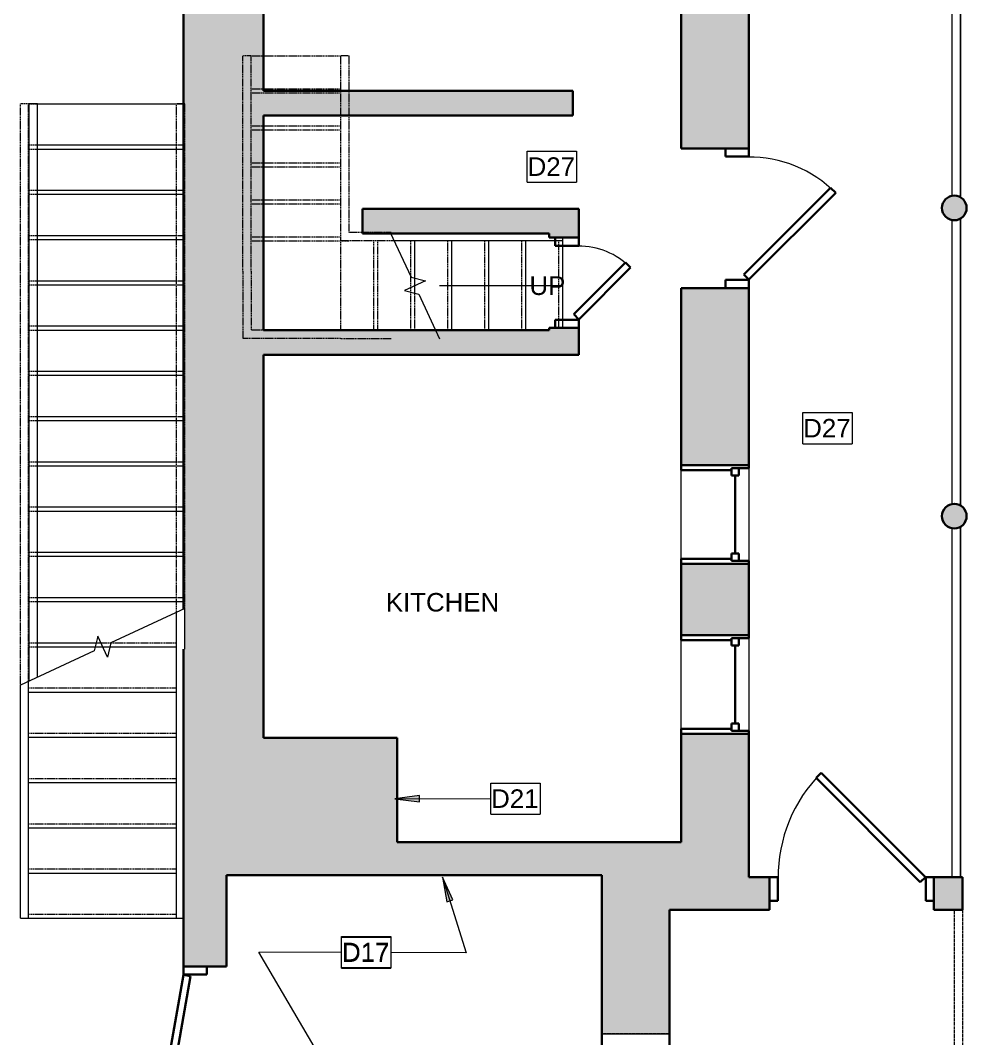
# Model space of a CAD drawing. Header units: inches. Extents: x -1176 to 1551, y -3558 to 978.
# Drawn here: x 1171.6 to 1401.7, y 252.3 to 499.9 of the extents above; entities that cross this region are included whole.
import ezdxf

# ---------------------------------------------------------------- set-up
doc = ezdxf.new("R2010")
doc.units = ezdxf.units.IN
doc.header["$MEASUREMENT"] = 0
doc.linetypes.add('Demolished', pattern=[0.1875, 0.125, -0.0625])
doc.linetypes.add('Overhead 1_16_', pattern=[0.101562, 0.0625, -0.039062])
for name, color, linetype, lineweight in [('A-ANNO-KEYN', 231, 'Continuous', 9), ('A-DOOR', 31, 'Continuous', 18), ('A-DOOR-FRAM', 31, 'Continuous', 30), ('A-FLOR-HRAL', 11, 'Continuous', 18), ('A-GLAZ', 151, 'Continuous', 18), ('A-WALL', 113, 'Continuous', 18), ('A-WALL-PATT', 111, 'Continuous', 18), ('G-ANNO-TEXT', 231, 'Continuous', 9), ('I-WALL', 2, 'Continuous', 18), ('S-COLS', 52, 'Continuous', 18), ('S-STRS', 31, 'Demolished', 9), ('S-STRS-ANNO', 31, 'Continuous', 9), ('S-STRS-IDEN', 31, 'Continuous', 9), ('S-STRS-MBND', 31, 'Continuous', 18)]:
    doc.layers.add(name, color=color, linetype=linetype, lineweight=lineweight)
doc.styles.add('Arial', font='arial.ttf', dxfattribs={"height": 4.5})
doc.styles.add('Swis721 Lt BT', font='swissl.ttf', dxfattribs={"height": 4.5})

# ---------------------------------------------------------------- blocks, each defined once
blk = doc.blocks.new('Single Flush - D9 2_6_ X 8_-7612847-1st Floor Demo')
at = {"layer": 'A-DOOR', "color": 8, "lineweight": 30}
for p, q in [((-6.17, 29.33), (-7.41, 28.09)), ((-7.41, 28.09), (13.67, 7.01)), ((14.91, 8.25), (-6.17, 29.33)), ((13.67, 7.01), (14.91, 8.25))]:
    blk.add_line(p, q, dxfattribs=at)
at = {"layer": 'A-DOOR', "lineweight": 9}
blk.add_arc((14.91, 8.25), 29.81, 135, 180.5, dxfattribs=at)
at = {"layer": 'A-DOOR-FRAM', "color": 8}
for p, q in [((-17, 2.5), (-17, 8.25)), ((-17, 8.25), (-15, 8.25)), ((-15, 2.5), (-15, 8.25)), ((15, 2.5), (15, 8.25)), ((15, 8.25), (17, 8.25)), ((17, 2.5), (17, 8.25)), ((-17, 2.5), (-15, 2.5)), ((15, 2.5), (17, 2.5))]:
    blk.add_line(p, q, dxfattribs=at)
blk = doc.blocks.new('Double Hung - 24_ x 48_-4891590-1st Floor Demo')
at = {"layer": 'A-GLAZ', "color": 8, "lineweight": 30}
for p, q in [((-12, 8.25), (-11.25, 8.25)), ((-11.25, 4), (-11.25, 8.25)), ((11.25, 4), (11.25, 8.25)), ((12, 8.25), (11.25, 8.25)), ((-11.25, 5.75), (-11.25, 4)), ((-11.25, 5.75), (-9.5, 5.75)), ((-9.5, 5.75), (-9.5, 4)), ((9.5, 5.75), (9.5, 4)), ((11.25, 5.75), (9.5, 5.75)), ((11.25, 5.75), (11.25, 4)), ((-11.25, 4), (-9.5, 4)), ((-11.25, 4), (-10.75, 4)), ((-10.75, -8.25), (-10.75, 4)), ((-9.5, 4.875), (9.5, 4.875)), ((11.25, 4), (9.5, 4)), ((10.75, 4), (11.25, 4)), ((10.75, 4), (10.75, -8.25)), ((-10.75, -8.25), (-12, -8.25)), ((10.75, -8.25), (12, -8.25))]:
    blk.add_line(p, q, dxfattribs=at)
blk = doc.blocks.new('Top Rail Type - Top Rail_Internal_-5166124-1st Floor Demo')
at = {"layer": 'A-FLOR-HRAL', "lineweight": 9}
for p, q in [((1398.24, 537.98), (1398.24, 588.25)), ((1400.24, 588.25), (1400.24, 537.62)), ((1400.24, 532.55), (1400.24, 456.8)), ((1398.24, 457.17), (1398.24, 532.18)), ((1398.24, 382.25), (1398.24, 451.37)), ((1400.24, 451.73), (1400.24, 381.88)), ((1398.24, 291.6), (1398.24, 376.44)), ((1400.24, 376.81), (1400.24, 291.6))]:
    blk.add_line(p, q, dxfattribs=at)
blk = doc.blocks.new('Top Rail Type - Top Rail_Internal_-V19-1st Floor Demo')
at = {"layer": 'A-FLOR-HRAL', "lineweight": 9}
for p, q in [((1398.24, 537.98), (1398.24, 588.25)), ((1400.24, 537.62), (1400.24, 588.25)), ((1400.24, 456.8), (1400.24, 532.55)), ((1398.24, 457.17), (1398.24, 532.18)), ((1398.24, 382.25), (1398.24, 451.37)), ((1400.24, 381.88), (1400.24, 451.73)), ((1398.24, 291.6), (1398.24, 376.44)), ((1400.24, 291.6), (1400.24, 376.81))]:
    blk.add_line(p, q, dxfattribs=at)
blk = doc.blocks.new('Concrete-Round-Column - upperbalconycolumns-5166636-1st Floor Demo')
at = {"layer": 'S-COLS', "lineweight": 9}
blk.add_hatch(color=7, dxfattribs=at).paths.add_polyline_path([(0, -3), (1.15, -2.77), (2.12, -2.12), (2.77, -1.15), (3, 0), (2.77, 1.15), (2.12, 2.12), (1.15, 2.77), (0, 3), (-1.15, 2.77), (-2.12, 2.12), (-2.77, 1.15), (-3, 0), (-2.77, -1.15), (-2.12, -2.12), (-1.15, -2.77)], flags=0)
at = {"layer": 'S-COLS', "color": 8, "lineweight": 30}
for start, end in [(360, 180), (180, 360)]:
    blk.add_arc((0, 0), 3, start, end, dxfattribs=at)
blk = doc.blocks.new('Single Flush - D1 3_ X 8_-8252942-1st Floor Demo')
at = {"layer": 'A-DOOR', "color": 8, "lineweight": 30}
for p, q in [((-17.36, 11.47), (-17.67, 9.75)), ((17.91, 5.25), (-17.36, 11.47)), ((-17.67, 9.75), (17.6, 3.53)), ((17.6, 3.53), (17.91, 5.25))]:
    blk.add_line(p, q, dxfattribs=at)
at = {"layer": 'A-DOOR', "lineweight": 9}
blk.add_arc((17.91, 5.25), 35.81, 170, 180.5, dxfattribs=at)
at = {"layer": 'A-DOOR-FRAM', "color": 8}
for p, q in [((-20, -0.5), (-20, 5.25)), ((-20, 5.25), (-18, 5.25)), ((-18, -0.5), (-18, 5.25)), ((18, -0.5), (18, 5.25)), ((18, 5.25), (20, 5.25)), ((20, -0.5), (20, 5.25)), ((-20, -0.5), (-18, -0.5)), ((18, -0.5), (20, -0.5))]:
    blk.add_line(p, q, dxfattribs=at)
blk = doc.blocks.new('Single Flush - OTJ_SOLIDFLUSH_ALUM 3 - FR-8311344-1st Floor Demo')
at = {"layer": 'A-DOOR', "color": 8, "lineweight": 30}
for p, q in [((-7.42, 29.32), (-8.65, 28.09)), ((-8.65, 28.09), (16.67, 2.76)), ((17.91, 4), (-7.42, 29.32)), ((16.67, 2.76), (17.91, 4))]:
    blk.add_line(p, q, dxfattribs=at)
at = {"layer": 'A-DOOR', "lineweight": 9}
blk.add_arc((17.91, 4), 35.81, 135, 180.5, dxfattribs=at)
at = {"layer": 'A-DOOR-FRAM', "color": 8}
for p, q in [((-20, -1.75), (-20, 4)), ((-20, 4), (-18, 4)), ((-18, -1.75), (-18, 4)), ((18, -1.75), (18, 4)), ((18, 4), (20, 4)), ((20, -1.75), (20, 4)), ((-20, -1.75), (-18, -1.75)), ((18, -1.75), (20, -1.75))]:
    blk.add_line(p, q, dxfattribs=at)
blk = doc.blocks.new('Single Flush - D2 1_6_ X 8_-8526238-1st Floor Demo')
at = {"layer": 'A-DOOR', "color": 8, "lineweight": 30}
for p, q in [((-3.69, 16.22), (-4.93, 14.98)), ((-4.93, 14.98), (7.67, 2.39)), ((8.91, 3.62), (-3.69, 16.22)), ((7.67, 2.39), (8.91, 3.62))]:
    blk.add_line(p, q, dxfattribs=at)
at = {"layer": 'A-DOOR', "lineweight": 9}
blk.add_arc((8.91, 3.62), 17.81, 135, 180.5, dxfattribs=at)
at = {"layer": 'A-DOOR-FRAM', "color": 8}
for p, q in [((-11, -2.12), (-11, 3.62)), ((-11, 3.62), (-9, 3.62)), ((-9, -2.12), (-9, 3.62)), ((9, -2.12), (9, 3.62)), ((9, 3.62), (11, 3.62)), ((11, -2.12), (11, 3.62)), ((-11, -2.12), (-9, -2.12)), ((9, -2.12), (11, -2.12))]:
    blk.add_line(p, q, dxfattribs=at)
blk = doc.blocks.new('Keynote Tag - Keynote Number - Boxed-135510-1st Floor Demo')
at = {"layer": 'A-ANNO-KEYN'}
for p, q in [((-0.125, -0.0792), (-0.125, 0.0781)), ((-0.125, 0.0781), (0.125, 0.0781)), ((0.125, 0.0781), (0.125, -0.0792)), ((-0.125, -0.0792), (0.125, -0.0792))]:
    blk.add_line(p, q, dxfattribs=at)

msp = doc.modelspace()

# ---------------------------------------------------------------- hatches: boundary and pattern name
at = {"layer": 'A-ANNO-KEYN'}
for points in [[(1262.68, 310.64), (1268.68, 309.86), (1268.68, 311.44)], [(1274.29, 291.58), (1275.31, 285.62), (1276.82, 286.09)]]:
    msp.add_hatch(color=256, dxfattribs=at).paths.add_polyline_path(points, flags=0)
at = {"layer": 'A-WALL-PATT', "lineweight": 9}
h = msp.add_hatch(color=7, dxfattribs=at)
h.paths.add_polyline_path([(1229.25, 300.1), (1229.25, 325.41), (1230.74, 325.41), (1230.74, 523.73), (1211.24, 523.73), (1211.24, 356.74), (1211.6, 356.91), (1211.6, 347), (1211.24, 347), (1211.24, 300.1), (1218.01, 300.1)], flags=0)
h.paths.add_polyline_path([(1211.24, 563.73), (1230.74, 563.73), (1230.74, 704.14), (1211.24, 704.14), (1211.24, 565.01)], flags=0)
h.paths.add_polyline_path([(1211.24, 728.14), (1230.74, 728.14), (1230.74, 800.94), (1211.24, 800.94), (1211.24, 736.12)], flags=0)
h.paths.add_polyline_path([(1230.74, 836.94), (1230.74, 851.94), (1211.24, 851.94), (1211.24, 836.94)], flags=0)
h = msp.add_hatch(color=7, dxfattribs=at)
h.paths.add_polyline_path([(1348.81, 300.1), (1348.81, 326.41), (1332.31, 326.41), (1332.31, 300.1)], flags=0)
h.paths.add_polyline_path([(1348.81, 350.41), (1348.81, 367.75), (1332.31, 367.75), (1332.31, 350.41)], flags=0)
h.paths.add_polyline_path([(1348.81, 391.75), (1348.81, 434.75), (1332.31, 434.75), (1332.31, 391.75)], flags=0)
h.paths.add_polyline_path([(1348.81, 468.75), (1348.81, 517.25), (1332.31, 517.25), (1332.31, 468.75)], flags=0)
h.paths.add_polyline_path([(1332.31, 541.25), (1348.81, 541.25), (1348.81, 593.91), (1332.31, 602.25), (1332.31, 580.23)], flags=0)
for points in [[(1305.99, 476.77), (1305.99, 482.77), (1230.74, 482.77), (1230.74, 476.77)], [(1307.44, 448.02), (1307.44, 454.02), (1254.81, 454.02), (1254.81, 448.02), (1261.66, 448.02), (1261.55, 448.26), (1261.82, 448.26), (1261.82, 448.02), (1300.19, 448.02)], [(1307.44, 418.52), (1307.44, 424.52), (1230.74, 424.52), (1230.74, 418.52)], [(1229.25, 300.1), (1263.25, 300.1), (1263.25, 325.41), (1229.25, 325.41)], [(1218.01, 292.1), (1312.99, 292.1), (1312.99, 300.1), (1211.24, 300.1), (1211.24, 292.1)], [(1329.49, 283.6), (1348.81, 283.6), (1348.81, 300.1), (1312.99, 300.1), (1312.99, 283.6)]]:
    msp.add_hatch(color=7, dxfattribs=at).paths.add_polyline_path(points, flags=0)
h = msp.add_hatch(color=7, dxfattribs=at)
h.paths.add_polyline_path([(1307.44, 424.52), (1307.44, 425.08), (1300.19, 425.08), (1300.19, 424.52)], flags=0)
h.paths.add_polyline_path([(1307.44, 447.08), (1307.44, 448.02), (1300.19, 448.02), (1300.19, 447.08)], flags=0)
h = msp.add_hatch(color=7, dxfattribs=at)
h.paths.add_polyline_path([(1211.24, 113.89), (1221.74, 113.89), (1221.74, 115.89), (1211.24, 115.89)], flags=0)
h.paths.add_polyline_path([(1218.01, 155.89), (1221.74, 155.89), (1221.74, 229.89), (1211.24, 229.89), (1211.24, 155.89)], flags=0)
h.paths.add_polyline_path([(1221.74, 269.89), (1221.74, 292.1), (1211.24, 292.1), (1211.24, 269.89), (1218.01, 269.89)], flags=0)
h = msp.add_hatch(color=7, dxfattribs=at)
h.paths.add_polyline_path([(1353.79, 283.6), (1353.79, 291.6), (1348.81, 291.6), (1348.81, 283.6)], flags=0)
h.paths.add_polyline_path([(1393.79, 283.6), (1400.77, 283.6), (1400.77, 291.6), (1393.79, 291.6)], flags=0)
h = msp.add_hatch(color=7, dxfattribs=at)
h.paths.add_polyline_path([(1329.49, 113.89), (1329.49, 124.97), (1312.99, 124.97), (1312.99, 113.89), (1329.15, 113.89)], flags=0)
h.paths.add_polyline_path([(1329.49, 151.47), (1329.49, 226.97), (1312.99, 226.97), (1312.99, 151.47)], flags=0)
h.paths.add_polyline_path([(1312.99, 253.47), (1329.49, 253.47), (1329.49, 283.6), (1312.99, 283.6), (1312.99, 268.45)], flags=0)

# ---------------------------------------------------------------- linework, layer by layer
at = {"layer": 'A-ANNO-KEYN'}
for p, q in [((1268.68, 311.44), (1262.68, 310.64)), ((1262.68, 310.64), (1285.99, 310.67)), ((1262.68, 310.64), (1268.68, 309.86)), ((1268.68, 309.86), (1268.68, 311.44)), ((1274.29, 291.58), (1275.31, 285.62)), ((1276.82, 286.09), (1274.29, 291.58)), ((1274.29, 291.58), (1279.99, 273.2)), ((1275.31, 285.62), (1276.82, 286.09)), ((1229.56, 273.36), (1249.73, 273.39)), ((1251.87, 235.4), (1229.56, 273.36)), ((1279.99, 273.2), (1261.73, 273.23))]:
    msp.add_line(p, q, dxfattribs=at)
at = {"layer": 'A-WALL', "color": 8, "lineweight": 30}
for p, q in [((1230.74, 482.77), (1230.74, 523.73)), ((1211.24, 518.97), (1211.24, 356.74)), ((1332.31, 517.25), (1332.31, 468.75)), ((1348.81, 468.75), (1348.81, 517.25)), ((1305.99, 482.77), (1230.74, 482.77)), ((1305.99, 476.77), (1305.99, 482.77)), ((1230.74, 424.52), (1230.74, 476.77)), ((1230.74, 476.77), (1305.99, 476.77)), ((1332.31, 468.75), (1348.81, 468.75)), ((1307.44, 454.02), (1254.81, 454.02)), ((1254.81, 454.02), (1254.81, 448.02)), ((1307.44, 448.02), (1307.44, 454.02)), ((1254.81, 448.02), (1261.66, 448.02)), ((1261.82, 448.02), (1300.19, 448.02)), ((1348.81, 434.75), (1332.31, 434.75)), ((1332.31, 434.75), (1332.31, 391.75)), ((1348.81, 391.75), (1348.81, 434.75)), ((1300.19, 424.52), (1230.74, 424.52)), ((1307.44, 418.52), (1307.44, 424.52)), ((1230.74, 325.41), (1230.74, 418.52)), ((1230.74, 418.52), (1307.44, 418.52)), ((1332.31, 391.75), (1348.81, 391.75)), ((1348.81, 367.75), (1332.31, 367.75)), ((1332.31, 367.75), (1332.31, 350.41)), ((1348.81, 350.41), (1348.81, 367.75)), ((1332.31, 350.41), (1348.81, 350.41)), ((1211.24, 347), (1211.24, 269.89)), ((1263.25, 325.41), (1230.74, 325.41)), ((1263.25, 300.1), (1263.25, 325.41)), ((1348.81, 326.41), (1332.31, 326.41)), ((1332.31, 326.41), (1332.31, 300.1)), ((1348.81, 291.6), (1348.81, 326.41)), ((1332.31, 300.1), (1263.25, 300.1)), ((1221.74, 292.1), (1312.99, 292.1)), ((1221.74, 269.89), (1221.74, 292.1)), ((1312.99, 292.1), (1312.99, 241.1)), ((1353.79, 291.6), (1348.81, 291.6)), ((1353.79, 283.6), (1353.79, 291.6)), ((1400.77, 291.6), (1393.79, 291.6)), ((1393.79, 291.6), (1393.79, 283.6)), ((1400.77, 283.6), (1400.77, 291.6)), ((1329.49, 151.47), (1329.49, 283.6)), ((1329.49, 283.6), (1353.79, 283.6)), ((1393.79, 283.6), (1400.77, 283.6)), ((1211.24, 269.89), (1221.74, 269.89))]:
    msp.add_line(p, q, dxfattribs=at)
at = {"layer": 'A-WALL', "lineweight": 9}
for p, q in [((1332.31, 367.75), (1332.31, 391.75)), ((1348.81, 391.75), (1348.81, 367.75)), ((1332.31, 326.41), (1332.31, 350.41)), ((1348.81, 350.41), (1348.81, 326.41)), ((1312.99, 253.47), (1329.49, 253.47))]:
    msp.add_line(p, q, dxfattribs=at)
at = {"layer": 'A-WALL', "color": 7, "linetype": 'Demolished', "lineweight": 9}
msp.add_line((1329.49, 253.47), (1312.99, 253.47), dxfattribs=at)
at = {"layer": 'I-WALL', "color": 8, "lineweight": 30}
for p, q in [((1300.19, 448.02), (1300.19, 447.08)), ((1300.19, 447.08), (1307.44, 447.08)), ((1307.44, 447.08), (1307.44, 448.02)), ((1300.19, 425.08), (1300.19, 424.52)), ((1307.44, 425.08), (1300.19, 425.08)), ((1307.44, 424.52), (1307.44, 425.08))]:
    msp.add_line(p, q, dxfattribs=at)
at = {"layer": 'I-WALL', "color": 7, "linetype": 'Demolished', "lineweight": 9}
for p, q in [((1398.77, 21.64), (1398.77, 283.6)), ((1400.77, 283.6), (1398.77, 283.6)), ((1400.77, 283.6), (1400.77, 21.64))]:
    msp.add_line(p, q, dxfattribs=at)
at = {"layer": 'S-STRS', "linetype": 'Continuous'}
for p, q in [((1175.74, 479.58), (1173.74, 479.58)), ((1173.74, 339.25), (1173.74, 479.58)), ((1175.74, 468.58), (1175.74, 479.58)), ((1175.74, 479.58), (1211.24, 479.58)), ((1175.74, 457.58), (1175.74, 468.58)), ((1175.74, 468.58), (1211.24, 468.58)), ((1175.74, 446.58), (1175.74, 457.58)), ((1175.74, 457.58), (1211.24, 457.58)), ((1261.82, 448.26), (1261.55, 448.26)), ((1175.74, 435.58), (1175.74, 446.58)), ((1175.74, 446.58), (1211.24, 446.58)), ((1267.56, 446.26), (1262.48, 446.26)), ((1276.56, 446.26), (1267.56, 446.26)), ((1267.56, 437.18), (1267.56, 446.26)), ((1285.56, 446.26), (1276.56, 446.26)), ((1276.56, 424.52), (1276.56, 446.26)), ((1294.56, 446.26), (1285.56, 446.26)), ((1285.56, 424.52), (1285.56, 446.26)), ((1303.56, 446.26), (1294.56, 446.26)), ((1294.56, 424.52), (1294.56, 446.26)), ((1303.56, 446.26), (1303.56, 447.08)), ((1303.56, 425.08), (1303.56, 446.26)), ((1175.74, 424.58), (1175.74, 435.58)), ((1175.74, 435.58), (1211.24, 435.58)), ((1267.56, 433.56), (1267.56, 435.37)), ((1175.74, 413.58), (1175.74, 424.58)), ((1175.74, 424.58), (1211.24, 424.58)), ((1175.74, 402.58), (1175.74, 413.58)), ((1175.74, 413.58), (1211.24, 413.58)), ((1175.74, 391.58), (1175.74, 402.58)), ((1175.74, 402.58), (1211.24, 402.58)), ((1175.74, 380.58), (1175.74, 391.58)), ((1175.74, 391.58), (1211.24, 391.58)), ((1175.74, 369.58), (1175.74, 380.58)), ((1175.74, 380.58), (1211.24, 380.58)), ((1175.74, 358.58), (1175.74, 369.58)), ((1175.74, 369.58), (1211.24, 369.58)), ((1175.74, 347.58), (1175.74, 358.58)), ((1175.74, 358.58), (1211.24, 358.58)), ((1211.6, 347), (1211.6, 356.91)), ((1209.6, 347.58), (1209.6, 355.98)), ((1175.74, 340.19), (1175.74, 347.58)), ((1175.74, 347.58), (1189.79, 347.58)), ((1189.79, 347.58), (1191.6, 347.58)), ((1191.6, 347.58), (1193.41, 347.58)), ((1193.41, 347.58), (1209.6, 347.58)), ((1209.6, 336.58), (1209.6, 347.58)), ((1173.6, 336.58), (1173.6, 339.19)), ((1171.6, 281.58), (1171.6, 338.26)), ((1173.6, 325.58), (1173.6, 336.58)), ((1173.6, 336.58), (1209.6, 336.58)), ((1209.6, 325.58), (1209.6, 336.58)), ((1173.6, 314.58), (1173.6, 325.58)), ((1173.6, 325.58), (1209.6, 325.58)), ((1209.6, 314.58), (1209.6, 325.58)), ((1173.6, 303.58), (1173.6, 314.58)), ((1173.6, 314.58), (1209.6, 314.58)), ((1209.6, 303.58), (1209.6, 314.58)), ((1173.6, 292.58), (1173.6, 303.58)), ((1173.6, 303.58), (1209.6, 303.58)), ((1209.6, 292.58), (1209.6, 303.58)), ((1173.6, 281.58), (1173.6, 292.58)), ((1173.6, 292.58), (1209.6, 292.58)), ((1209.6, 281.58), (1209.6, 292.58)), ((1171.6, 281.58), (1173.6, 281.58)), ((1173.6, 281.58), (1209.6, 281.58)), ((1209.6, 281.58), (1211.24, 281.58))]:
    msp.add_line(p, q, dxfattribs=at)
at = {"layer": 'S-STRS', "linetype": 'Overhead 1_16_'}
for p, q in [((1175.74, 469.58), (1211.24, 469.58)), ((1175.74, 458.58), (1211.24, 458.58)), ((1175.74, 447.58), (1211.24, 447.58)), ((1266.56, 437.51), (1266.56, 446.26)), ((1275.56, 424.52), (1275.56, 446.26)), ((1284.56, 424.52), (1284.56, 446.26)), ((1293.56, 424.52), (1293.56, 446.26)), ((1302.56, 425.08), (1302.56, 446.26)), ((1175.74, 436.58), (1211.24, 436.58)), ((1266.56, 433.8), (1266.56, 434.9)), ((1175.74, 425.58), (1211.24, 425.58)), ((1175.74, 414.58), (1211.24, 414.58)), ((1175.74, 403.58), (1211.24, 403.58)), ((1175.74, 392.58), (1211.24, 392.58)), ((1175.74, 381.58), (1211.24, 381.58)), ((1175.74, 370.58), (1211.24, 370.58)), ((1175.74, 359.58), (1211.24, 359.58)), ((1175.74, 348.58), (1190.03, 348.58)), ((1190.03, 348.58), (1191.13, 348.58)), ((1191.13, 348.58), (1193.74, 348.58)), ((1193.74, 348.58), (1209.6, 348.58)), ((1173.6, 337.58), (1209.6, 337.58)), ((1173.6, 326.58), (1209.6, 326.58)), ((1173.6, 315.58), (1209.6, 315.58)), ((1173.6, 304.58), (1209.6, 304.58)), ((1173.6, 293.58), (1209.6, 293.58)), ((1173.6, 282.58), (1209.6, 282.58))]:
    msp.add_line(p, q, dxfattribs=at)
at = {"layer": 'S-STRS-ANNO'}
for p, q in [((1276.56, 435.37), (1273.56, 435.37)), ((1285.56, 435.37), (1276.56, 435.37)), ((1294.56, 435.37), (1285.56, 435.37)), ((1303.56, 435.37), (1294.56, 435.37))]:
    msp.add_line(p, q, dxfattribs=at)
at = {"layer": 'S-STRS-MBND', "linetype": 'Overhead 1_16_', "lineweight": 9}
for p, q in [((1227.74, 491.26), (1225.74, 491.26)), ((1225.74, 438.91), (1225.74, 491.26)), ((1227.74, 438.91), (1227.74, 491.26)), ((1227.74, 491.26), (1249.56, 491.26)), ((1251.56, 491.26), (1249.56, 491.26)), ((1249.56, 446.26), (1249.56, 491.26)), ((1251.56, 448.26), (1251.56, 491.26)), ((1227.74, 483.26), (1249.56, 483.26)), ((1227.74, 482.26), (1249.56, 482.26)), ((1173.6, 479.58), (1171.6, 479.58)), ((1171.6, 338.26), (1171.6, 479.58)), ((1173.6, 339.19), (1173.6, 479.58)), ((1173.6, 479.58), (1209.6, 479.58)), ((1211.6, 479.58), (1209.6, 479.58)), ((1209.6, 355.98), (1209.6, 479.58)), ((1211.6, 356.91), (1211.6, 479.58)), ((1227.74, 474.26), (1249.56, 474.26)), ((1227.74, 473.26), (1249.56, 473.26)), ((1173.6, 469.58), (1209.6, 469.58)), ((1173.6, 468.58), (1209.6, 468.58)), ((1227.74, 465.26), (1249.56, 465.26)), ((1227.74, 464.26), (1249.56, 464.26)), ((1173.6, 458.58), (1209.6, 458.58)), ((1173.6, 457.58), (1209.6, 457.58)), ((1227.74, 456.26), (1249.56, 456.26)), ((1227.74, 455.26), (1249.56, 455.26)), ((1261.55, 448.26), (1251.56, 448.26)), ((1173.6, 447.58), (1209.6, 447.58)), ((1173.6, 446.58), (1209.6, 446.58)), ((1227.74, 447.26), (1249.56, 447.26)), ((1227.74, 446.26), (1249.56, 446.26)), ((1249.56, 446.26), (1251.56, 446.26)), ((1249.56, 424.47), (1249.56, 446.26)), ((1251.56, 446.26), (1249.56, 446.26)), ((1262.48, 446.26), (1251.56, 446.26)), ((1257.56, 424.47), (1257.56, 446.26)), ((1258.56, 424.47), (1258.56, 446.26)), ((1225.74, 438.91), (1225.74, 422.6)), ((1227.74, 438.91), (1227.74, 424.6)), ((1173.6, 436.58), (1209.6, 436.58)), ((1266.56, 434.9), (1266.56, 437.51)), ((1267.56, 435.37), (1267.56, 437.18)), ((1173.6, 435.58), (1209.6, 435.58)), ((1266.56, 424.52), (1266.56, 433.8)), ((1267.56, 424.52), (1267.56, 433.56)), ((1173.6, 425.58), (1209.6, 425.58)), ((1173.6, 424.58), (1209.6, 424.58)), ((1227.74, 424.6), (1249.56, 424.6)), ((1249.56, 424.47), (1249.56, 424.6)), ((1261.82, 424.47), (1249.56, 424.47)), ((1225.74, 422.6), (1249.56, 422.6)), ((1249.56, 422.6), (1249.56, 422.47)), ((1261.82, 422.47), (1249.56, 422.47)), ((1173.6, 414.58), (1209.6, 414.58)), ((1173.6, 413.58), (1209.6, 413.58)), ((1173.6, 403.58), (1209.6, 403.58)), ((1173.6, 402.58), (1209.6, 402.58)), ((1173.6, 392.58), (1209.6, 392.58)), ((1173.6, 391.58), (1209.6, 391.58)), ((1173.6, 381.58), (1209.6, 381.58)), ((1173.6, 380.58), (1209.6, 380.58)), ((1173.6, 370.58), (1209.6, 370.58)), ((1173.6, 369.58), (1209.6, 369.58)), ((1173.6, 359.58), (1209.6, 359.58)), ((1173.6, 358.58), (1209.6, 358.58)), ((1173.6, 348.58), (1190.03, 348.58)), ((1173.6, 347.58), (1189.79, 347.58)), ((1191.13, 348.58), (1193.74, 348.58)), ((1191.6, 347.58), (1193.41, 347.58))]:
    msp.add_line(p, q, dxfattribs=at)
at = {"layer": 'S-STRS-MBND', "lineweight": 9}
for p, q in [((1261.55, 448.26), (1266.61, 437.41)), ((1270.11, 436.56), (1265.01, 434.18)), ((1266.61, 437.41), (1270.11, 436.56)), ((1265.01, 434.18), (1268.51, 433.33)), ((1268.51, 433.33), (1273.57, 422.47)), ((1211.6, 356.91), (1193.64, 348.53)), ((1190.41, 350.13), (1189.56, 346.63)), ((1192.79, 345.03), (1190.41, 350.13)), ((1189.56, 346.63), (1171.6, 338.26)), ((1193.64, 348.53), (1192.79, 345.03))]:
    msp.add_line(p, q, dxfattribs=at)

# ---------------------------------------------------------------- block references
at = {"layer": 'A-ANNO-KEYN', "xscale": 47.99999999999997, "yscale": 47.99999999999997, "zscale": 47.99999999999997}
for p in [(1300.86, 464.34), (1367.88, 400.75), (1291.99, 310.69), (1255.73, 273.41), (1255.73, 273.25)]:
    msp.add_blockref('Keynote Tag - Keynote Number - Boxed-135510-1st Floor Demo', p, dxfattribs=at)
at = {"layer": 'A-DOOR'}
for name, p, rotation in [('Single Flush - D9 2_6_ X 8_-7612847-1st Floor Demo', (1340.56, 451.75), 269.9999999999999), ('Single Flush - D2 1_6_ X 8_-8526238-1st Floor Demo', (1303.81, 436.08), 270), ('Single Flush - D1 3_ X 8_-8252942-1st Floor Demo', (1216.49, 249.89), 89.9999999999999)]:
    msp.add_blockref(name, p, dxfattribs=dict(at, rotation=rotation))
msp.add_blockref('Single Flush - OTJ_SOLIDFLUSH_ALUM 3 - FR-8311344-1st Floor Demo', (1373.79, 287.6), dxfattribs=at)
at = {"layer": 'A-FLOR-HRAL', "lineweight": 9}
for name in ['Top Rail Type - Top Rail_Internal_-5166124-1st Floor Demo', 'Top Rail Type - Top Rail_Internal_-V19-1st Floor Demo']:
    msp.add_blockref(name, (0, 0), dxfattribs=at)
at = {"layer": 'A-GLAZ', "rotation": 269.9999999999999}
for p in [(1340.56, 379.75), (1340.56, 338.41)]:
    msp.add_blockref('Double Hung - 24_ x 48_-4891590-1st Floor Demo', p, dxfattribs=at)
at = {"layer": 'S-COLS', "lineweight": 9}
for p in [(1398.74, 454.27), (1398.74, 379.34)]:
    msp.add_blockref('Concrete-Round-Column - upperbalconycolumns-5166636-1st Floor Demo', p, dxfattribs=at)

# ---------------------------------------------------------------- texts
at = {"layer": 'A-ANNO-KEYN', "char_height": 4.5, "width": 14.0895, "attachment_point": 1, "style": 'Arial'}
for s, insert in [('D27', (1294.97, 466.56)), ('D27', (1361.99, 402.97)), ('D21', (1286.1, 312.92)), ('D17', (1249.83, 275.64)), ('D17', (1249.83, 275.48))]:
    msp.add_mtext(s, dxfattribs=dict(at, insert=insert))
at = {"layer": 'G-ANNO-TEXT', "color": 7, "insert": (1260.48, 360.66), "char_height": 4.5, "width": 31.815, "attachment_point": 1, "style": 'Swis721 Lt BT'}
msp.add_mtext('KITCHEN', dxfattribs=at)
at = {"layer": 'S-STRS-IDEN', "insert": (1295.42, 437.61), "char_height": 4.5, "width": 9.7692, "attachment_point": 1, "line_spacing_factor": 1.005062, "style": 'Swis721 Lt BT'}
msp.add_mtext('UP', dxfattribs=at)

doc.saveas('drawing.dxf')
